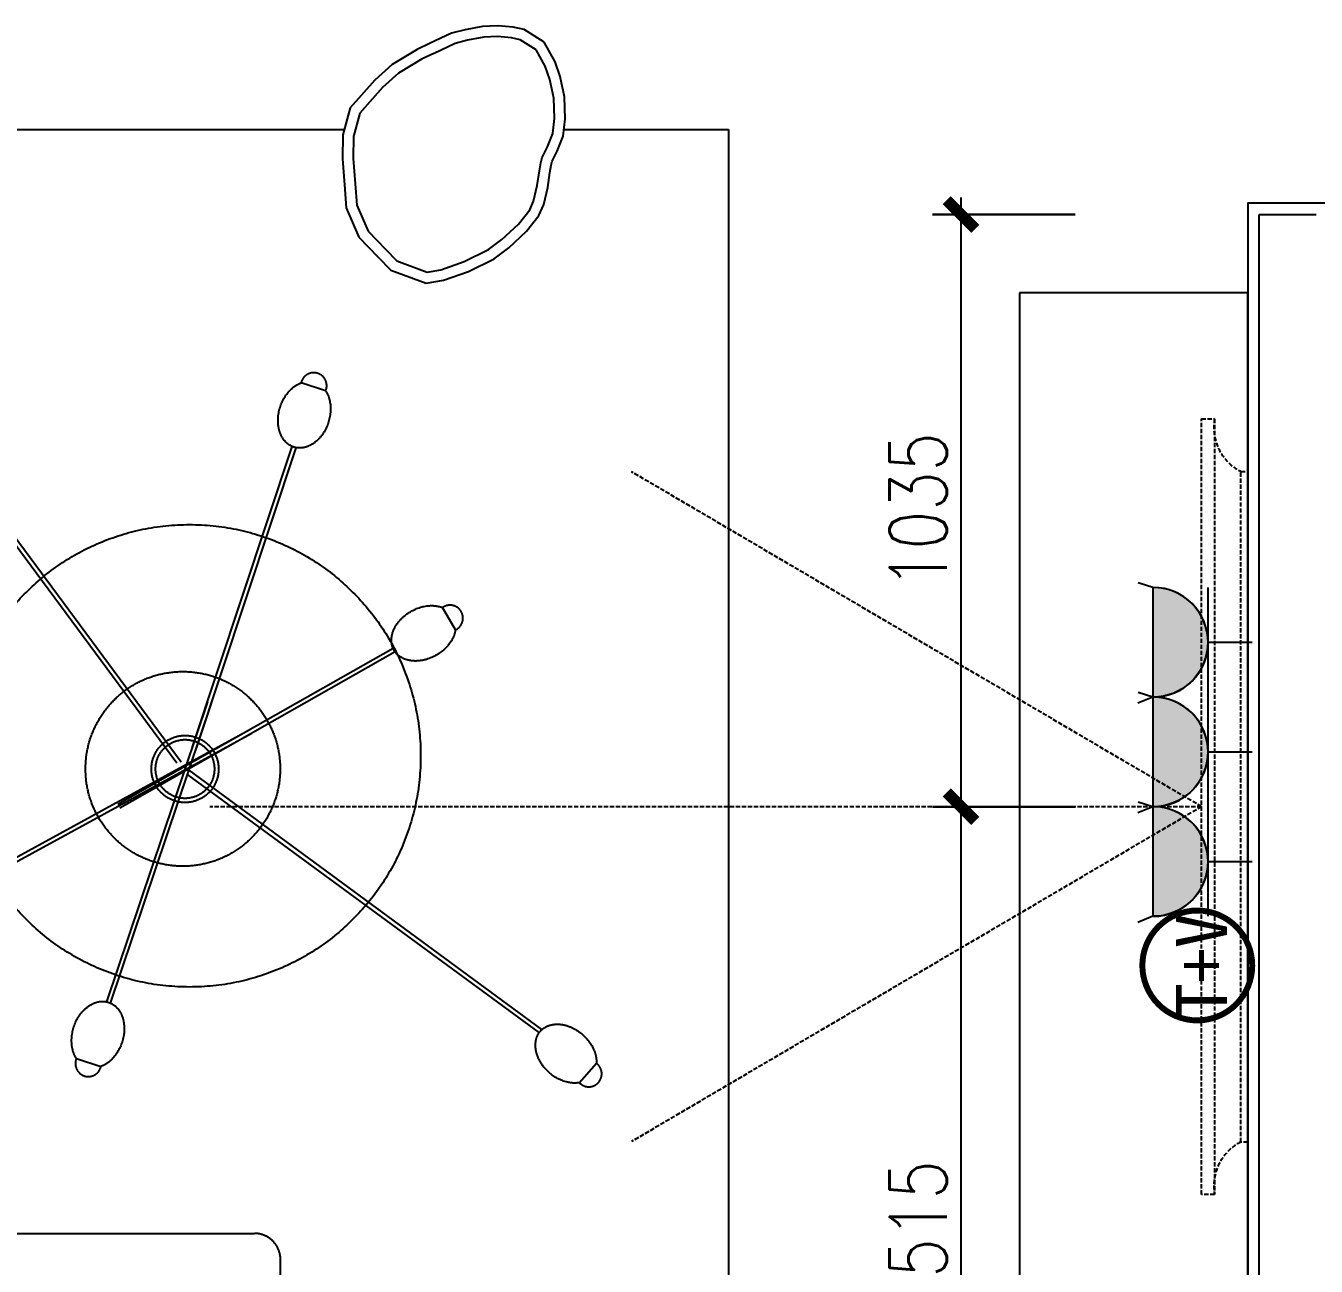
# Model space of a CAD drawing. Header units: inches. Extents: x -2597087 to 134135, y -662679 to 20000.
# Drawn here: x 14557 to 16818, y -59034 to -56861 of the extents above; entities that cross this region are included whole.
import ezdxf
from ezdxf.enums import TextEntityAlignment as Align

# ---------------------------------------------------------------- set-up
doc = ezdxf.new("R2010")
doc.units = ezdxf.units.IN
doc.header["$LTSCALE"] = 100
doc.header["$MEASUREMENT"] = 0
doc.linetypes.add('DASH', pattern=[0.35, 0.25, -0.1])
doc.linetypes.add('HIDDEN2', pattern=[4.7625, 3.175, -1.5875])
doc.layers.get('0').update_dxf_attribs({"linetype": 'CONTINUOUS'})
doc.layers.get('Defpoints').update_dxf_attribs({"linetype": 'CONTINUOUS'})
for name, color, linetype in [('009活动家具', 157, 'CONTINUOUS'), ('011 完成面', 24, 'CONTINUOUS'), ('017-插座图层', 30, 'CONTINUOUS'), ('018-弱电图层', 20, 'CONTINUOUS'), ('WALL', 7, 'CONTINUOUS'), ('插座尺寸标注', 2, 'CONTINUOUS')]:
    doc.layers.add(name, color=color, linetype=linetype)
doc.styles.add('尺寸标注', font='romans.shx', dxfattribs={"width": 0.8, "bigfont": 'hztxt.shx'})
doc.styles.add('文字标注', font='')
doc.styles.get('文字标注').set_extended_font_data('SimSun')
doc.dimstyles.new('A3-50', dxfattribs={"dimscale": 50, "dimtxt": 2, "dimasz": 1, "dimexe": 1, "dimexo": 1, "dimgap": 0.5, "dimtad": 1, "dimdec": 0, "dimlfac": -50, "dimrnd": 5, "dimzin": 0, "dimdsep": 46, "dimtxsty": '尺寸标注', "dimblk": 'ARCHTICK', "dimcen": 0, "dimdle": 0.6, "dimclrd": 251, "dimclre": 251, "dimclrt": 2, "dimadec": 0, "dimazin": 0, "dimtfac": 1, "dimtdec": 0, "dimtix": 1, "dimtmove": 2, "dimatfit": 3, "dimldrblk": 'DOT', "dimfxl": 4, "dimfxlon": 1, "dimtolj": 1, "dimtzin": 0, "dimlwe": 30, "dimarcsym": 0})

# ---------------------------------------------------------------- blocks, each defined once
blk = doc.blocks.new('*U1377')
at = {"linetype": 'Continuous'}
for p, q in [((-33.4, -68.3), (-39.4, -71.7)), ((-27.1, -65.6), (-33.4, -68.3)), ((-33.4, -68.3), (-33.4, -68.3)), ((-20.5, -63.4), (-27.1, -65.6)), ((-27.1, -65.6), (-27.1, -65.6)), ((-13.8, -61.8), (-20.5, -63.4)), ((-20.5, -63.4), (-20.5, -63.4)), ((-6.9, -60.8), (-13.8, -61.8)), ((-13.8, -61.8), (-13.8, -61.8)), ((0, -60.5), (-6.9, -60.8)), ((-6.9, -60.8), (-6.9, -60.8)), ((6.9, -60.8), (0, -60.5)), ((6.9, -60.8), (6.9, -60.8)), ((6.9, -60.8), (13.8, -61.8)), ((13.8, -61.8), (13.8, -61.8)), ((13.8, -61.8), (20.5, -63.4)), ((20.5, -63.4), (20.5, -63.4)), ((20.5, -63.4), (27.1, -65.6)), ((27.1, -65.6), (27.1, -65.6)), ((27.1, -65.6), (33.4, -68.3)), ((33.4, -68.3), (33.4, -68.3)), ((33.4, -68.3), (39.5, -71.7)), ((-55.4, -84.9), (-59.8, -90.2)), ((-50.5, -80), (-55.4, -84.9)), ((-55.4, -84.9), (-55.4, -84.9)), ((-45.1, -75.6), (-50.5, -80)), ((-50.5, -80), (-50.5, -80)), ((-39.4, -71.7), (-45.1, -75.6)), ((-45.1, -75.6), (-45.1, -75.6)), ((-39.4, -71.7), (-39.4, -71.7)), ((39.5, -71.7), (39.5, -71.7)), ((39.5, -71.7), (45.2, -75.6)), ((45.2, -75.6), (45.2, -75.6)), ((45.2, -75.6), (50.5, -80)), ((50.5, -80), (50.5, -80)), ((50.5, -80), (55.4, -84.9)), ((55.4, -84.9), (55.4, -84.9)), ((55.4, -84.9), (59.8, -90.2)), ((-67.1, -102), (-69.9, -108.3)), ((-63.7, -95.9), (-67.1, -102)), ((-67.1, -102), (-67.1, -102)), ((-59.8, -90.2), (-63.7, -95.9)), ((-63.7, -95.9), (-63.7, -95.9)), ((-59.8, -90.2), (-59.8, -90.2)), ((59.8, -90.2), (59.8, -90.2)), ((59.8, -90.2), (63.7, -95.9)), ((63.7, -95.9), (63.7, -95.9)), ((63.7, -95.9), (67.1, -102)), ((67.1, -102), (67.1, -102)), ((67.1, -102), (69.9, -108.3)), ((-73.7, -121.6), (-74.7, -128.5)), ((-72.1, -114.9), (-73.7, -121.6)), ((-73.7, -121.6), (-73.7, -121.6)), ((-69.9, -108.3), (-72.1, -114.9)), ((-72.1, -114.9), (-72.1, -114.9)), ((-69.9, -108.3), (-69.9, -108.3)), ((69.9, -108.3), (69.9, -108.3)), ((69.9, -108.3), (72.1, -114.9)), ((72.1, -114.9), (72.1, -114.9)), ((72.1, -114.9), (73.7, -121.6)), ((73.7, -121.6), (73.7, -121.6)), ((73.7, -121.6), (74.7, -128.5)), ((-74.7, -128.5), (-75, -135.4)), ((75, -135.4), (-75, -135.4)), ((-74.7, -128.5), (-74.7, -128.5)), ((74.7, -128.5), (74.7, -128.5)), ((74.7, -128.5), (75, -135.4)), ((75, -135.4), (75, -135.4))]:
    blk.add_line(p, q, dxfattribs=at)
for points in [[(-33.4, -68.3), (-39.4, -71.7), (39.5, -71.7)], [(-27.1, -65.6), (-33.4, -68.3), (33.4, -68.3)], [(-33.4, -68.3), (-33.4, -68.3), (33.4, -68.3)], [(-20.5, -63.4), (-27.1, -65.6), (27.1, -65.6)], [(-27.1, -65.6), (-27.1, -65.6), (27.1, -65.6)], [(-13.8, -61.8), (-20.5, -63.4), (20.5, -63.4)], [(-20.5, -63.4), (-20.5, -63.4), (20.5, -63.4)], [(-6.9, -60.8), (-13.8, -61.8), (13.8, -61.8)], [(-13.8, -61.8), (-13.8, -61.8), (13.8, -61.8)], [(0, -60.5), (-6.9, -60.8), (6.9, -60.8)], [(-6.9, -60.8), (-6.9, -60.8), (6.9, -60.8)], [(-55.4, -84.9), (-59.8, -90.2), (59.8, -90.2)], [(-50.5, -80), (-55.4, -84.9), (55.4, -84.9)], [(-55.4, -84.9), (-55.4, -84.9), (55.4, -84.9)], [(-45.1, -75.6), (-50.5, -80), (50.5, -80)], [(-50.5, -80), (-50.5, -80), (50.5, -80)], [(-39.4, -71.7), (-45.1, -75.6), (45.2, -75.6)], [(-45.1, -75.6), (-45.1, -75.6), (45.2, -75.6)], [(-39.4, -71.7), (-39.4, -71.7), (39.5, -71.7)], [(-67.1, -102), (-69.9, -108.3), (69.9, -108.3)], [(-63.7, -95.9), (-67.1, -102), (67.1, -102)], [(-67.1, -102), (-67.1, -102), (67.1, -102)], [(-59.8, -90.2), (-63.7, -95.9), (63.7, -95.9)], [(-63.7, -95.9), (-63.7, -95.9), (63.7, -95.9)], [(-59.8, -90.2), (-59.8, -90.2), (59.8, -90.2)], [(-73.7, -121.6), (-74.7, -128.5), (74.7, -128.5)], [(-72.1, -114.9), (-73.7, -121.6), (73.7, -121.6)], [(-73.7, -121.6), (-73.7, -121.6), (73.7, -121.6)], [(-69.9, -108.3), (-72.1, -114.9), (72.1, -114.9)], [(-72.1, -114.9), (-72.1, -114.9), (72.1, -114.9)], [(-69.9, -108.3), (-69.9, -108.3), (69.9, -108.3)], [(-74.7, -128.5), (-75, -135.4), (75, -135.4)], [(-74.7, -128.5), (-74.7, -128.5), (74.7, -128.5)]]:
    blk.add_solid(points, dxfattribs=at)
at = {"linetype": 'Continuous', "extrusion": (0, 0, -1)}
for points in [[(33.4, -68.3), (-33.4, -68.3), (-33.4, -68.3)], [(33.4, -68.3), (-33.4, -68.3), (-39.5, -71.7)], [(27.1, -65.6), (-27.1, -65.6), (-27.1, -65.6)], [(27.1, -65.6), (-27.1, -65.6), (-33.4, -68.3)], [(20.5, -63.4), (-20.5, -63.4), (-20.5, -63.4)], [(20.5, -63.4), (-20.5, -63.4), (-27.1, -65.6)], [(13.8, -61.8), (-13.8, -61.8), (-13.8, -61.8)], [(13.8, -61.8), (-13.8, -61.8), (-20.5, -63.4)], [(6.9, -60.8), (-6.9, -60.8), (-6.9, -60.8)], [(6.9, -60.8), (-6.9, -60.8), (-13.8, -61.8)], [(55.4, -84.9), (-55.4, -84.9), (-55.4, -84.9)], [(55.4, -84.9), (-55.4, -84.9), (-59.8, -90.2)], [(50.5, -80), (-50.5, -80), (-50.5, -80)], [(50.5, -80), (-50.5, -80), (-55.4, -84.9)], [(45.1, -75.6), (-45.2, -75.6), (-45.2, -75.6)], [(45.1, -75.6), (-45.2, -75.6), (-50.5, -80)], [(39.4, -71.7), (-39.5, -71.7), (-39.5, -71.7)], [(39.4, -71.7), (-39.5, -71.7), (-45.2, -75.6)], [(67.1, -102), (-67.1, -102), (-67.1, -102)], [(67.1, -102), (-67.1, -102), (-69.9, -108.3)], [(63.7, -95.9), (-63.7, -95.9), (-63.7, -95.9)], [(63.7, -95.9), (-63.7, -95.9), (-67.1, -102)], [(59.8, -90.2), (-59.8, -90.2), (-59.8, -90.2)], [(59.8, -90.2), (-59.8, -90.2), (-63.7, -95.9)], [(73.7, -121.6), (-73.7, -121.6), (-73.7, -121.6)], [(73.7, -121.6), (-73.7, -121.6), (-74.7, -128.5)], [(72.1, -114.9), (-72.1, -114.9), (-72.1, -114.9)], [(72.1, -114.9), (-72.1, -114.9), (-73.7, -121.6)], [(69.9, -108.3), (-69.9, -108.3), (-69.9, -108.3)], [(69.9, -108.3), (-69.9, -108.3), (-72.1, -114.9)], [(75, -135.4), (-75, -135.4), (-75, -135.4)], [(74.7, -128.5), (-74.7, -128.5), (-74.7, -128.5)], [(74.7, -128.5), (-74.7, -128.5), (-75, -135.4)]]:
    blk.add_solid(points, dxfattribs=at)
blk = doc.blocks.new('A$C14D57D85')
for p, q in [((0, -60.5), (0, 0)), ((75, -60.5), (-75, -60.5)), ((-75, -136.2), (-81.2, -156.2)), ((75, -135.4), (-75, -135.4)), ((-75, -135.4), (-75, -136.2)), ((75, -136), (83.4, -156.6))]:
    blk.add_line(p, q)
blk.add_arc((0, -135.5), 75, 0.0968, 179.9027)
at = {"linetype": 'Continuous'}
blk.add_blockref('*U1377', (0, 0), dxfattribs=at)
at = {"color": 2, "style": '文字标注'}
blk.add_attdef('F', text='', height=62.7, dxfattribs=at).set_placement((-19.2, -207.1), (25.6, -207.1), align=Align.ALIGNED)
blk = doc.blocks.new('A$C556527C6')
at = {"const_width": 8.17}
blk.add_lwpolyline([(-75.2, 75.2, 1), (75.2, 75.2, 1)], format="xyb", close=True, dxfattribs=at)
at = {"color": 50, "style": '文字标注'}
blk.add_attdef('F', (-23.1, 32.8), '', height=84.7, dxfattribs=at)
blk = doc.blocks.new('_ArchTick')
at = {"color": 0, "linetype": 'ByBlock', "const_width": 0.4}
blk.add_lwpolyline([(-0.5, -0.5), (0.5, 0.5)], dxfattribs=at)
blk = doc.blocks.new('*D1423')
at = {"layer": 'Defpoints', "color": 0, "transparency": 16777216}
for p in [(1171.3, -55585.7), (648.9, -56623.1), (1159.2, -56623.1)]:
    blk.add_point(p, dxfattribs=at)
at = {"layer": '插座尺寸标注', "color": 251, "lineweight": -2, "transparency": 16777216}
blk.add_line((648.9, -55555.7), (648.9, -56653.1), dxfattribs=at)
at = {"layer": '插座尺寸标注', "color": 251, "lineweight": 30, "transparency": 16777216}
for p, q in [((848.9, -55585.7), (598.9, -55585.7)), ((848.9, -56623.1), (598.9, -56623.1))]:
    blk.add_line(p, q, dxfattribs=at)
at = {"layer": '插座尺寸标注', "color": 251, "lineweight": -2, "transparency": 16777216, "xscale": 50, "yscale": 50, "zscale": 50}
for p, rotation in [((648.9, -55585.7), 90), ((648.9, -56623.1), 270)]:
    blk.add_blockref('_ArchTick', p, dxfattribs=dict(at, rotation=rotation))
at = {"layer": '插座尺寸标注', "color": 2, "transparency": 16777216, "insert": (573.9, -56104.4), "char_height": 100, "attachment_point": 5, "rotation": 90, "style": '尺寸标注'}
blk.add_mtext('\\A1;1035', dxfattribs=at)
blk = doc.blocks.new('_Dot')
at = {"color": 0, "linetype": 'ByBlock', "lineweight": -2}
blk.add_line((-0.5, 0), (-1, 0), dxfattribs=at)
at = {"color": 0, "linetype": 'ByBlock', "const_width": 0.5}
blk.add_lwpolyline([(-0.25, 0, 1), (0.25, 0, 1)], format="xyb", close=True, dxfattribs=at)
blk = doc.blocks.new('*D1424')
at = {"layer": 'Defpoints', "color": 0, "transparency": 16777216}
for p in [(1159.2, -56623.1), (648.9, -58135.7), (1171.3, -58135.7)]:
    blk.add_point(p, dxfattribs=at)
at = {"layer": '插座尺寸标注', "color": 251, "lineweight": -2, "transparency": 16777216}
blk.add_line((648.9, -56593.1), (648.9, -58165.7), dxfattribs=at)
at = {"layer": '插座尺寸标注', "color": 251, "lineweight": 30, "transparency": 16777216}
for p, q in [((848.9, -56623.1), (598.9, -56623.1)), ((848.9, -58135.7), (598.9, -58135.7))]:
    blk.add_line(p, q, dxfattribs=at)
at = {"layer": '插座尺寸标注', "color": 251, "lineweight": -2, "transparency": 16777216, "xscale": 50, "yscale": 50, "zscale": 50}
for p, rotation in [((648.9, -56623.1), 90), ((648.9, -58135.7), 270)]:
    blk.add_blockref('_ArchTick', p, dxfattribs=dict(at, rotation=rotation))
at = {"layer": '插座尺寸标注', "color": 2, "transparency": 16777216, "insert": (573.9, -57379.4), "char_height": 100, "attachment_point": 5, "rotation": 90, "style": '尺寸标注'}
blk.add_mtext('\\A1;1515', dxfattribs=at)
blk = doc.blocks.new('SONY电视-平面')
at = {"linetype": 'DASH', "ltscale": 0.3}
for p, q in [((587.4, 0), (-587.4, 0)), ((-587.4, 0), (-587.4, -12.1)), ((587.4, -12.1), (587.4, 0)), ((-679.2, -58), (-679.2, -80.9)), ((679.2, -80.9), (679.2, -58)), ((-679.2, -80.9), (679.2, -80.9))]:
    blk.add_line(p, q, dxfattribs=at)
at = {"color": 251, "linetype": 'DASH', "ltscale": 0.3}
for p, q in [((-587.4, -12.1), (587.4, -12.1)), ((679.2, -58), (-679.2, -58)), ((0, -80.9), (-586.8, -1079.8)), ((0, -80.9), (0, -1818.5)), ((0, -80.9), (586.8, -1079.8))]:
    blk.add_line(p, q, dxfattribs=at)
at = {"linetype": 'DASH', "ltscale": 0.3, "extrusion": (-6.99859e-16, 2.7872e-16, -1)}
blk.add_ellipse((-664.3, 27), major_axis=(-0.6, 86.3), ratio=1, start_param=2.047653, end_param=3.321456, dxfattribs=at)
at = {"linetype": 'DASH', "ltscale": 0.3, "extrusion": (-7.00268e-16, 2.78062e-16, -1)}
blk.add_ellipse((664.3, 27), major_axis=(-1.1, -86.3), ratio=1, start_param=-0.185469, end_param=1.088334, dxfattribs=at)
blk = doc.blocks.new('dsfsdfs')
at = {"layer": '009活动家具', "linetype": 'DASH', "ltscale": 200}
for p, q in [((54631.3, 28538.3), (54592.8, 28520.1)), ((54655.7, 28544.5), (54631.3, 28538.3)), ((54686, 28550.1), (54655.7, 28544.5)), ((54712.8, 28551.3), (54686, 28550.1)), ((54739.6, 28548.8), (54712.8, 28551.3)), ((54759.1, 28544.6), (54739.6, 28548.8)), ((54794, 28522.6), (54759.1, 28544.6)), ((54592.8, 28520.1), (54571.4, 28509.9)), ((54637.7, 28520.5), (54600.9, 28503.1)), ((54659.7, 28526.1), (54637.7, 28520.5)), ((54688.1, 28531.4), (54659.7, 28526.1)), ((54712.4, 28532.5), (54688.1, 28531.4)), ((54736.7, 28530.2), (54712.4, 28532.5)), ((54751.9, 28526.9), (54736.7, 28530.2)), ((54779.9, 28509.3), (54751.9, 28526.9)), ((54813, 28488), (54794, 28522.6)), ((54571.4, 28509.9), (54527.5, 28483.3)), ((54580.3, 28493.3), (54538.8, 28468.1)), ((54600.8, 28503.1), (54580.3, 28493.3)), ((54795.7, 28480.4), (54779.9, 28509.3)), ((54527.5, 28483.3), (54497.4, 28456.3)), ((54538.8, 28468.1), (54510.7, 28443)), ((54803.6, 28457.4), (54795.7, 28480.4)), ((54821.7, 28462.5), (54813, 28488)), ((54497.4, 28456.3), (54453.9, 28407.4)), ((54810.9, 28424.7), (54803.6, 28457.4)), ((54829.6, 28427), (54821.7, 28462.5)), ((54510.7, 28443), (54470.8, 28398.2)), ((54811.8, 28389.2), (54810.9, 28424.7)), ((54830.7, 28388.4), (54829.6, 28427)), ((54453.9, 28407.4), (54440.9, 28360.4)), ((54470.8, 28398.2), (54459.7, 28357.7)), ((54808.8, 28362.7), (54811.8, 28389.2)), ((54827.1, 28358.1), (54830.7, 28388.4)), ((54440.9, 28360.4), (54440.5, 28318.5)), ((54459.7, 28357.7), (54459.3, 28319.1)), ((54799.5, 28339.2), (54808.8, 28362.7)), ((54816.7, 28331.6), (54827.1, 28358.1)), ((54790.5, 28320.9), (54799.5, 28339.2)), ((54808.1, 28314.2), (54816.7, 28331.6)), ((54440.5, 28318.5), (54444, 28272.9)), ((54459.3, 28319.1), (54462.7, 28274.3)), ((54785.6, 28297.5), (54787.8, 28311.2)), ((54787.8, 28311.2), (54790.5, 28320.9)), ((54806.2, 28307.2), (54808.1, 28314.2)), ((54781.7, 28271.5), (54785.6, 28297.5)), ((54800.2, 28268), (54804.1, 28294.6)), ((54804.1, 28294.6), (54806.2, 28307.2)), ((54444, 28272.9), (54447.1, 28232.2)), ((54462.7, 28274.3), (54465.6, 28236.9)), ((54775.3, 28244.1), (54781.7, 28271.5)), ((54793.2, 28238.1), (54800.2, 28268)), ((54768.6, 28228.8), (54775.3, 28244.1)), ((54447.1, 28232.2), (54469.4, 28181.2)), ((54465.6, 28236.9), (54485.3, 28191.8)), ((54748.9, 28204.1), (54768.6, 28228.8)), ((54762.7, 28191.3), (54784.8, 28219)), ((54784.8, 28219), (54793.2, 28238.1)), ((54719.7, 28177), (54748.9, 28204.1)), ((54469.4, 28181.2), (54502.5, 28146.9)), ((54485.3, 28191.8), (54485.3, 28191.8)), ((54485.3, 28191.8), (54516, 28159.9)), ((54696.3, 28159.5), (54719.7, 28177)), ((54731.8, 28162.5), (54762.7, 28191.3)), ((54516, 28159.9), (54535.7, 28139.7)), ((54654, 28138.3), (54696.3, 28159.5)), ((54706.2, 28143.4), (54731.8, 28162.5)), ((54502.5, 28146.9), (54525.1, 28123.5)), ((54535.7, 28139.7), (54588.8, 28119.8)), ((54612.6, 28124.1), (54654, 28138.3)), ((54661.2, 28120.9), (54706.2, 28143.4)), ((54525.1, 28123.5), (54587.1, 28100.4)), ((54587.1, 28100.4), (54617.4, 28105.9)), ((54588.8, 28119.8), (54612.6, 28124.1)), ((54617.4, 28105.9), (54661.2, 28120.9)), ((54411, 27911.8), (54368, 27925.9)), ((54638.3, 27493), (54615.9, 27532.3)), ((53974.4, 26742.5), (54017.3, 26728.2)), ((54855.5, 26699.9), (54885.5, 26733.8)), ((53467.3, 26435.8), (54286.2, 26435.8)), ((54331.6, 26390.1), (54331.6, 25784.8))]:
    blk.add_line(p, q, dxfattribs=at)
at = {"layer": '009活动家具', "color": 251, "linetype": 'DASH', "ltscale": 200}
for p, q in [((53146.9, 28369.7), (54443.5, 28369.7)), ((53713.4, 27850.6), (54150.1, 27260.2)), ((53719.3, 27854.9), (54157.8, 27262.1)), ((54351.6, 27814.6), (54177.3, 27288.4)), ((54358.5, 27812.3), (54184.2, 27286.1)), ((54529.1, 27460.7), (54047, 27187.1)), ((54532.7, 27454.4), (54050.6, 27180.8)), ((54027.4, 26841.7), (54204.3, 27367.1)), ((54034.3, 26839.4), (54211.2, 27364.8)), ((53354.2, 26814), (54278.3, 27318.7)), ((53357.8, 26807.6), (54281.9, 27312.3)), ((54789.9, 26793.1), (54171.6, 27247.2)), ((54785, 26787.6), (54169, 27239.7))]:
    blk.add_line(p, q, dxfattribs=at)
blk.add_lwpolyline([(54828.5, 28369.7), (55116.8, 28369.7), (55116.8, 25844.5), (54331.6, 25844.5)], dxfattribs=at)
at = {"layer": '009活动家具', "linetype": 'DASH', "ltscale": 200}
for centre, radius in [((54172.5, 27272.5), 405), ((54160.8, 27249.6), 170.5), ((54164.6, 27249.4), 58.8), ((54164.6, 27249.4), 51.5)]:
    blk.add_circle(centre, radius, dxfattribs=at)
for centre, radius, start, end in [((54617, 28469.1), 56.4, 115.3623, 115.4039), ((54617, 28469.1), 37.6, 115.3623, 115.4039), ((54390.2, 27920.9), 22.7, 336.5426, 167.2519), ((54628.9, 27513.7), 22.7, 294.447, 125.1563), ((53995.2, 26733.3), 22.7, 156.2658, 346.9751), ((54872.1, 26715.4), 22.7, 223.1257, 53.835), ((54286.2, 26390.1), 45.7, 0, 90)]:
    blk.add_arc(centre, radius, start, end, dxfattribs=at)
at = {"layer": '009活动家具', "linetype": 'DASH', "ltscale": 200, "extrusion": (0, 0, -1)}
for centre, major_axis, start_param, end_param in [((54373.6, 27870.1), (-18.5, -56.7), 3.676927, 8.889443), ((54582.6, 27487.1), (-51.7, -29.6), 3.676927, 8.889443), ((54012, 26784), (-18.8, -56.6), 0.535335, 5.747851), ((54832.1, 26750.8), (44.6, -39.5), 0.535335, 5.747851)]:
    blk.add_ellipse(centre, major_axis=major_axis, ratio=0.743916, start_param=start_param, end_param=end_param, dxfattribs=at)
blk = doc.blocks.new('A$C021D4E37')
at = {"layer": '009活动家具', "linetype": 'HIDDEN2', "ltscale": 30}
blk.add_lwpolyline([(12848.417, -2163.979), (13248.417, -2163.979), (13248.417, -363.979), (12848.417, -363.979)], close=True, dxfattribs=at)
at = {"layer": '011 完成面'}
blk.add_lwpolyline([(13388.417, -1086.538), (13388.417, -206.538), (13248.417, -206.538), (13248.417, -2906.538), (12798.417, -2906.538)], dxfattribs=at)
at = {"layer": 'WALL'}
for p, q in [((13268.417, -1126.538), (13268.417, -226.538)), ((13268.417, -226.538), (13368.417, -226.538)), ((13268.417, -2926.538), (13268.417, -1126.538))]:
    blk.add_line(p, q, dxfattribs=at)
at = {"layer": '009活动家具', "linetype": 'DASH', "ltscale": 200}
blk.add_blockref('dsfsdfs', (-42778.218, -28447.357), dxfattribs=at)
at = {"layer": '009活动家具', "linetype": 'HIDDEN2', "ltscale": 0.5, "xscale": -1, "rotation": 270}
blk.add_blockref('SONY电视-平面', (13248.417, -1263.979), dxfattribs=at)
at = {"layer": '017-插座图层', "color": 65, "xscale": 1.279999999969736, "yscale": 1.279999999969736, "zscale": 1.279999999969736, "rotation": 270.0000000000144}
for p in [(13256.334, -975.979), (13256.334, -1167.979), (13256.333, -1359.979)]:
    blk.add_blockref('A$C14D57D85', p, dxfattribs=at)
at = {"layer": '018-弱电图层', "color": 65}
ref = blk.add_blockref('A$C556527C6', (13256.333, -1542.121), dxfattribs=dict(at, xscale=1.279999999969736, yscale=1.279999999969736, zscale=1.279999999969736, rotation=90.00000000001431))
ref.add_attrib('F', 'T+V', (13212.358, -1633.728), dxfattribs={"layer": '0', "color": 50, "height": 89.6, "rotation": 90, "style": '文字标注'})
at = {"layer": '插座尺寸标注'}
for base, p1, p2, picture, middle in [((12746.034, -1263.979), (13268.417, -226.538), (13256.333, -1263.979), '*D1423', (12671.034, -745.259)), ((12746.034, -2776.538), (13256.333, -1263.979), (13268.417, -2776.538), '*D1424', (12671.034, -2020.259))]:
    dim = blk.add_linear_dim(base=base, p1=p1, p2=p2, angle=90, dimstyle='A3-50', dxfattribs=at)
    dim.commit()
    dim.dimension.update_dxf_attribs({"geometry": picture, "text_midpoint": middle, "insert": (12097.113, 55359.113)})

msp = doc.modelspace()

# ---------------------------------------------------------------- block references
msp.add_blockref('A$C021D4E37', (3449.477, -56965.288))

doc.saveas('drawing.dxf')
